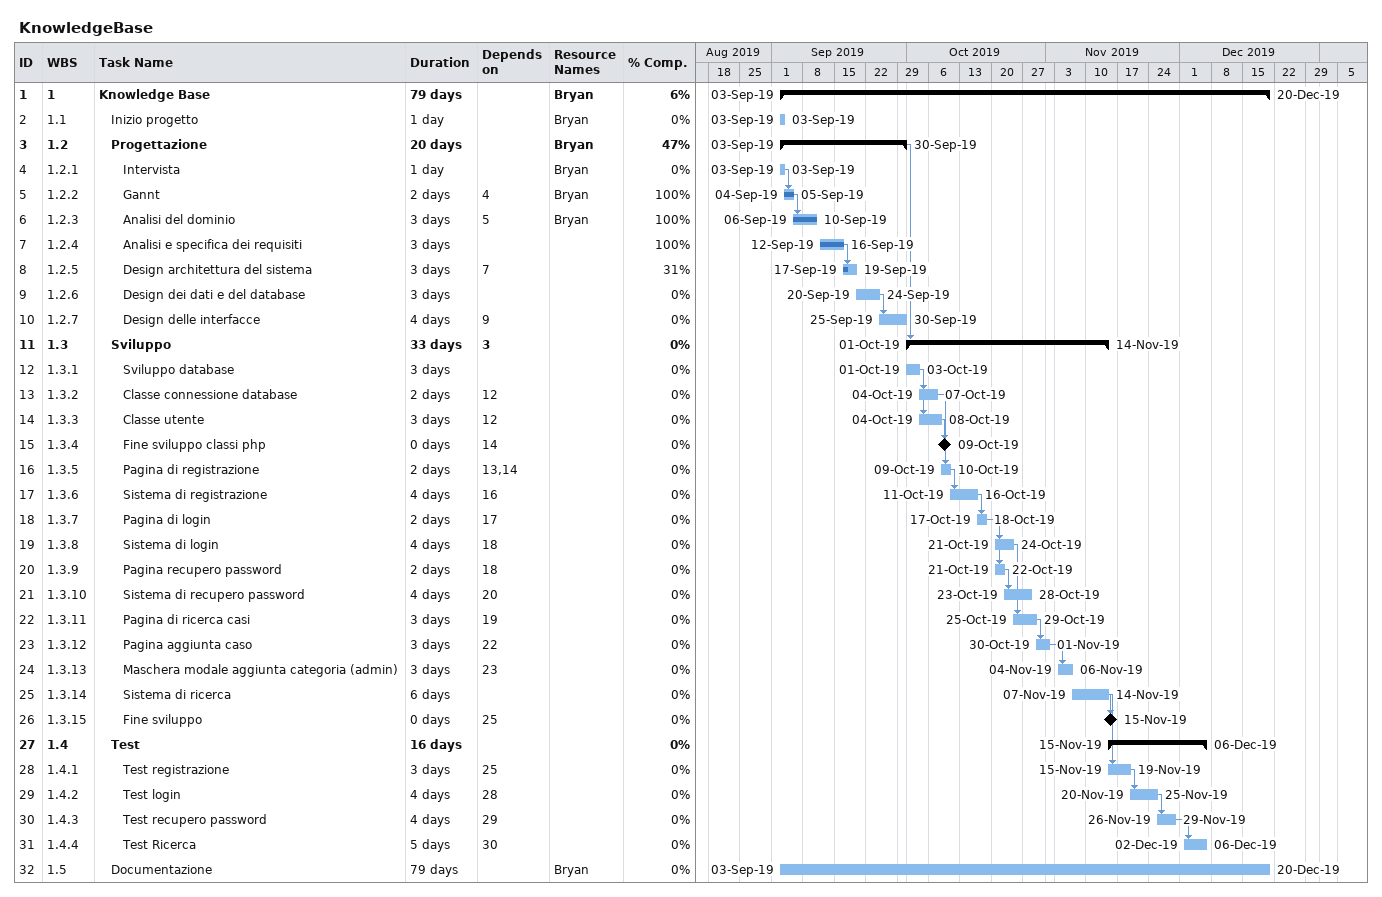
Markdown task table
KnowledgeBase

| ID | WBS | Task | Duration | Start | Finish | Predecessors | Resources | % complete |
|---|---|---|---|---|---|---|---|---|
| 1 | 1 | **Knowledge Base** | 79d | 2019-09-03 | 2019-12-20 |  | Bryan | 6 |
| 2 | 1.1 | Inizio progetto | 1d | 2019-09-03 | 2019-09-03 |  | Bryan | 0 |
| 3 | 1.2 | **Progettazione** | 20d | 2019-09-03 | 2019-09-30 |  | Bryan | 47 |
| 4 | 1.2.1 | Intervista | 1d | 2019-09-03 | 2019-09-03 |  | Bryan | 0 |
| 5 | 1.2.2 | Gannt | 2d | 2019-09-04 | 2019-09-05 | 4 | Bryan | 100 |
| 6 | 1.2.3 | Analisi del dominio | 3d | 2019-09-06 | 2019-09-10 | 5 | Bryan | 100 |
| 7 | 1.2.4 | Analisi e specifica dei requisiti | 3d | 2019-09-12 | 2019-09-16 |  |  | 100 |
| 8 | 1.2.5 | Design architettura del sistema | 3d | 2019-09-17 | 2019-09-19 | 7 |  | 31 |
| 9 | 1.2.6 | Design dei dati e del database | 3d | 2019-09-20 | 2019-09-24 |  |  | 0 |
| 10 | 1.2.7 | Design delle interfacce | 4d | 2019-09-25 | 2019-09-30 | 9 |  | 0 |
| 11 | 1.3 | **Sviluppo** | 33d | 2019-10-01 | 2019-11-14 | 3 |  | 0 |
| 12 | 1.3.1 | Sviluppo database | 3d | 2019-10-01 | 2019-10-03 |  |  | 0 |
| 13 | 1.3.2 | Classe connessione database | 2d | 2019-10-04 | 2019-10-07 | 12 |  | 0 |
| 14 | 1.3.3 | Classe utente | 3d | 2019-10-04 | 2019-10-08 | 12 |  | 0 |
| 15 | 1.3.4 | Fine sviluppo classi php | 0d | 2019-10-09 | 2019-10-09 | 14 |  | 0 |
| 16 | 1.3.5 | Pagina di registrazione | 2d | 2019-10-09 | 2019-10-10 | 13, 14 |  | 0 |
| 17 | 1.3.6 | Sistema di registrazione | 4d | 2019-10-11 | 2019-10-16 | 16 |  | 0 |
| 18 | 1.3.7 | Pagina di login | 2d | 2019-10-17 | 2019-10-18 | 17 |  | 0 |
| 19 | 1.3.8 | Sistema di login | 4d | 2019-10-21 | 2019-10-24 | 18 |  | 0 |
| 20 | 1.3.9 | Pagina recupero password | 2d | 2019-10-21 | 2019-10-22 | 18 |  | 0 |
| 21 | 1.3.10 | Sistema di recupero password | 4d | 2019-10-23 | 2019-10-28 | 20 |  | 0 |
| 22 | 1.3.11 | Pagina di ricerca casi | 3d | 2019-10-25 | 2019-10-29 | 19 |  | 0 |
| 23 | 1.3.12 | Pagina aggiunta caso | 3d | 2019-10-30 | 2019-11-01 | 22 |  | 0 |
| 24 | 1.3.13 | Maschera modale aggiunta categoria (admin) | 3d | 2019-11-04 | 2019-11-06 | 23 |  | 0 |
| 25 | 1.3.14 | Sistema di ricerca | 6d | 2019-11-07 | 2019-11-14 |  |  | 0 |
| 26 | 1.3.15 | Fine sviluppo | 0d | 2019-11-15 | 2019-11-15 | 25 |  | 0 |
| 27 | 1.4 | **Test** | 16d | 2019-11-15 | 2019-12-06 |  |  | 0 |
| 28 | 1.4.1 | Test registrazione | 3d | 2019-11-15 | 2019-11-19 | 25 |  | 0 |
| 29 | 1.4.2 | Test login | 4d | 2019-11-20 | 2019-11-25 | 28 |  | 0 |
| 30 | 1.4.3 | Test recupero password | 4d | 2019-11-26 | 2019-11-29 | 29 |  | 0 |
| 31 | 1.4.4 | Test Ricerca | 5d | 2019-12-02 | 2019-12-06 | 30 |  | 0 |
| 32 | 1.5 | Documentazione | 79d | 2019-09-03 | 2019-12-20 |  | Bryan | 0 |
